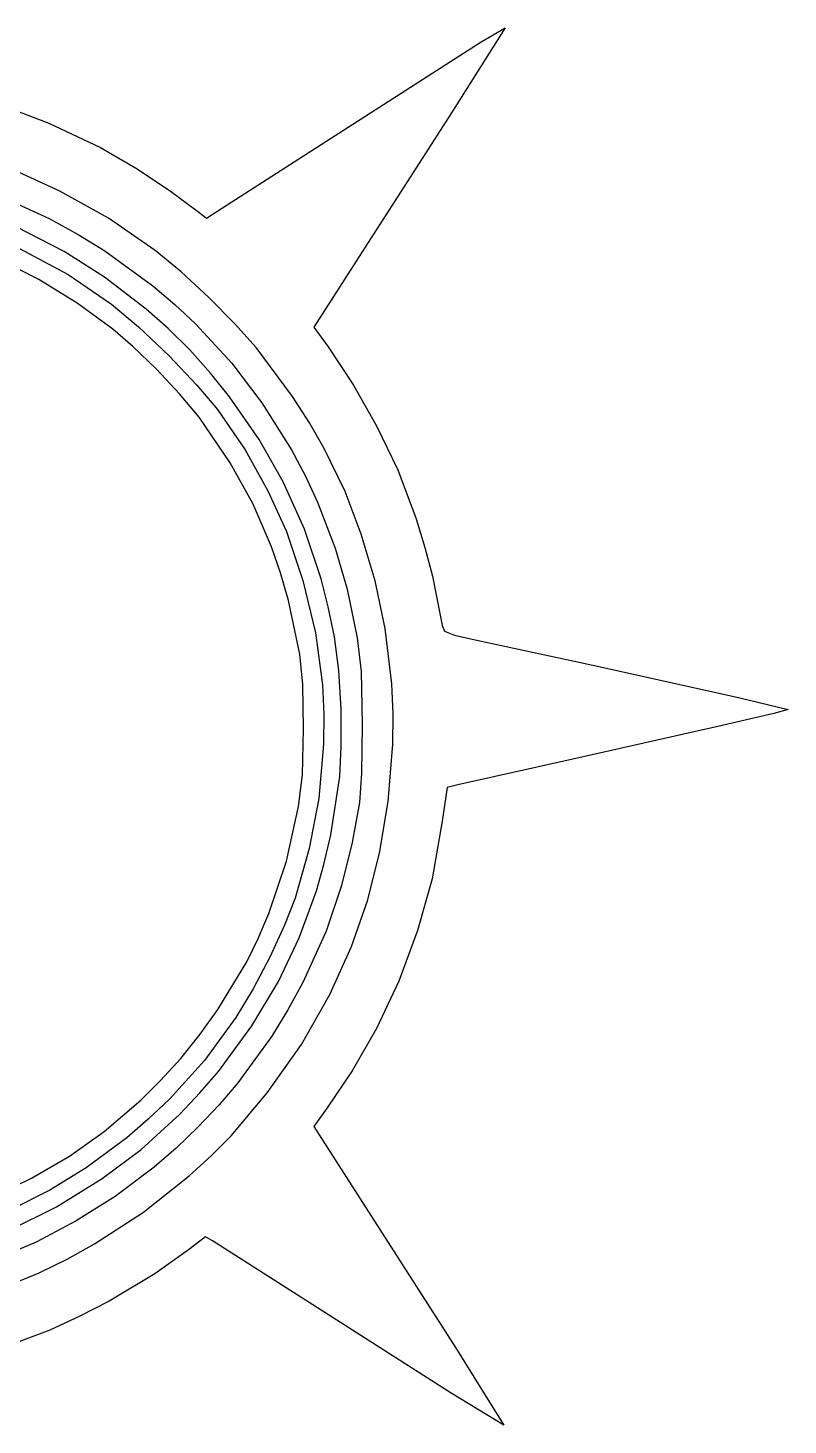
# Model space of a CAD drawing. Extents: x 321 to 564, y 119 to 361.
# Drawn here: x 471.6 to 564.3, y 153 to 323.5 of the extents above; entities that cross this region are included whole.
import ezdxf

# ---------------------------------------------------------------- set-up
doc = ezdxf.new("R2010")
doc.units = 0

msp = doc.modelspace()

# ---------------------------------------------------------------- linework, layer by layer
at = {"layer": 'Calque 1'}
for p, q in [((529.80098, 323.51367), (522.96639, 312.69837)), ((526.86891, 321.81059), (529.80098, 323.51367)), ((510.64161, 311.42269), (526.86891, 321.81059)), ((467.64682, 314.38018), (474.13872, 311.90423)), ((522.96639, 312.69837), (511.26739, 294.47827)), ((474.13872, 311.90423), (480.41027, 308.91048)), ((495.31101, 301.56009), (510.64161, 311.42269)), ((480.41027, 308.91048), (484.89858, 306.3136)), ((475.45654, 303.60042), (469.89572, 306.16457)), ((484.89858, 306.3136), (488.94577, 303.60706)), ((481.40966, 300.28013), (475.45654, 303.60042)), ((488.94577, 303.60706), (492.2683, 301.16098)), ((467.42509, 303.31647), (474.1546, 300.25157)), ((474.1546, 300.25157), (477.691891, 298.317524)), ((487.07399, 296.34813), (481.40966, 300.28013)), ((492.2683, 301.16098), (493.34187, 300.29363)), ((493.34187, 300.29363), (495.31101, 301.56009)), ((475.98112, 296.24873), (470.14968, 299.23952)), ((477.691891, 298.317524), (480.96534, 296.32188)), ((472.90926, 292.81611), (467.80795, 295.37898)), ((470.55721, 296.60284), (476.4629, 293.44109)), ((480.9225, 293.08497), (475.98112, 296.24873)), ((480.96534, 296.32188), (486.82397, 292.05258)), ((490.255448, 293.736729), (487.07399, 296.34813)), ((476.4629, 293.44109), (481.75457, 289.79426)), ((493.65931, 290.63236), (490.255448, 293.736729)), ((511.26739, 294.47827), (506.46919, 286.98486)), ((477.57801, 289.93833), (472.90926, 292.81611)), ((486.01136, 289.20279), (480.9225, 293.08497)), ((486.82397, 292.05258), (489.497479, 289.763254)), ((481.94364, 286.77035), (477.57801, 289.93833)), ((496.814625, 287.414764), (493.65931, 290.63236)), ((481.75457, 289.79426), (485.078629, 287.055714)), ((488.671135, 286.82634), (486.01136, 289.20279)), ((489.497479, 289.763254), (492.03115, 287.39034)), ((484.36462, 284.656481), (481.94364, 286.77035)), ((485.078629, 287.055714), (488.81518, 283.50902)), ((491.32914, 284.21265), (488.671135, 286.82634)), ((492.03115, 287.39034), (496.43144, 282.59553)), ((499.3985, 284.53112), (496.814625, 287.414764)), ((506.46919, 286.98486), (508.18953, 284.59805)), ((487.226, 281.90527), (484.36462, 284.656481)), ((488.81518, 283.50902), (492.177, 279.93592)), ((493.849696, 281.381625), (491.32914, 284.21265)), ((503.85116, 278.54968), (499.3985, 284.53112)), ((508.18953, 284.59805), (511.29615, 279.93166)), ((490.074069, 278.848001), (487.226, 281.90527)), ((496.17901, 278.48265), (493.849696, 281.381625)), ((496.43144, 282.59553), (500.12459, 277.75194)), ((492.177, 279.93592), (494.68412, 276.9693)), ((511.29615, 279.93166), (514.1522, 274.87395)), ((492.46304, 275.99828), (490.074069, 278.848001)), ((499.78331, 273.30635), (496.17901, 278.48265)), ((505.922606, 275.308432), (503.85116, 278.54968)), ((494.68412, 276.9693), (498.0602, 272.00916)), ((500.12459, 277.75194), (503.71374, 272.01565)), ((496.25523, 270.44708), (492.46304, 275.99828)), ((507.7072, 272.19968), (505.922606, 275.308432)), ((514.1522, 274.87395), (516.68669, 269.56954)), ((502.70777, 268.11966), (499.78331, 273.30635)), ((498.0602, 272.00916), (500.83959, 267.00327)), ((503.71374, 272.01565), (505.418323, 268.794748)), ((510.26093, 266.93633), (507.7072, 272.19968)), ((499.03652, 265.4), (496.25523, 270.44708)), ((516.68669, 269.56954), (518.93241, 263.59535)), ((505.31596, 262.36148), (502.70777, 268.11966)), ((505.418323, 268.794748), (506.90155, 265.6218)), ((500.83959, 267.00327), (503.10173, 262.04153)), ((512.2387, 261.7433), (510.26093, 266.93633)), ((501.27079, 260.17631), (499.03652, 265.4)), ((506.90155, 265.6218), (509.05574, 260.01331)), ((518.93241, 263.59535), (520.003589, 260.117225)), ((503.10173, 262.04153), (505.11105, 256.08841)), ((507.35172, 256.30338), (505.31596, 262.36148)), ((513.92499, 256.05476), (512.2387, 261.7433)), ((502.37117, 257.006148), (501.27079, 260.17631)), ((509.05574, 260.01331), (510.51925, 255.03008)), ((520.003589, 260.117225), (520.92056, 256.59665)), ((503.35533, 253.63341), (502.37117, 257.006148)), ((505.11105, 256.08841), (506.66973, 249.68869)), ((508.21175, 252.875684), (507.35172, 256.30338)), ((515.13128, 250.21306), (513.92499, 256.05476)), ((520.92056, 256.59665), (521.90666, 251.6616)), ((510.51925, 255.03008), (511.74526, 249.07695)), ((504.73674, 247.08314), (503.35533, 253.63341)), ((508.95826, 249.20924), (508.21175, 252.875684)), ((521.90666, 251.6616), (522.120362, 250.573686)), ((506.66973, 249.68869), (507.49224, 243.33869)), ((509.504745, 245.097964), (508.95826, 249.20924)), ((511.74526, 249.07695), (512.233931, 244.98161)), ((515.95499, 243.46619), (515.13128, 250.21306)), ((522.120362, 250.573686), (522.38289, 249.90188)), ((522.38289, 249.90188), (523.603228, 249.429181)), ((523.603228, 249.429181), (526.11976, 248.81996)), ((526.11976, 248.81996), (541.06876, 245.60854)), ((505.111385, 243.395831), (504.73674, 247.08314)), ((541.06876, 245.60854), (558.39896, 241.76868)), ((509.77274, 240.34462), (509.504745, 245.097964)), ((512.233931, 244.98161), (512.34884, 238.49365)), ((505.20424, 237.96445), (505.111385, 243.395831)), ((507.49224, 243.33869), (507.671056, 239.764946)), ((516.120038, 239.802652), (515.95499, 243.46619)), ((558.39896, 241.76868), (564.29846, 240.35524)), ((507.671056, 239.764946), (507.64513, 236.11237)), ((509.796736, 235.812994), (509.77274, 240.34462)), ((516.07912, 236.11783), (516.120038, 239.802652)), ((562.57867, 239.85049), (555.75312, 238.24663)), ((564.29846, 240.35524), (562.57867, 239.85049)), ((505.083035, 232.376114), (505.20424, 237.96445)), ((512.34884, 238.49365), (512.267719, 232.548636)), ((555.75312, 238.24663), (538.02602, 234.27854)), ((507.64513, 236.11237), (507.07429, 229.47179)), ((509.60426, 232.14254), (509.796736, 235.812994)), ((515.51843, 229.12371), (516.07912, 236.11783)), ((538.02602, 234.27854), (524.01412, 231.15447)), ((504.591, 228.48361), (505.083035, 232.376114)), ((508.50862, 225.05979), (509.60426, 232.14254)), ((512.267719, 232.548636), (512.00233, 228.96865)), ((522.70219, 230.82083), (522.1196, 226.71979)), ((524.01412, 231.15447), (522.70219, 230.82083)), ((503.09811, 221.83294), (504.591, 228.48361)), ((507.07429, 229.47179), (505.88936, 223.38637)), ((512.00233, 228.96865), (511.14416, 224.11926)), ((514.45271, 222.79531), (515.51843, 229.12371)), ((522.1196, 226.71979), (520.86975, 219.68597)), ((505.88936, 223.38637), (504.15808, 217.32695)), ((507.6802, 221.437067), (508.50862, 225.05979)), ((511.14416, 224.11926), (509.83279, 218.86307)), ((500.97414, 215.43879), (503.09811, 221.83294)), ((512.9798, 216.99721), (514.45271, 222.79531)), ((506.78149, 218.21612), (507.6802, 221.437067)), ((509.83279, 218.86307), (507.93907, 213.27497)), ((520.86975, 219.68597), (519.09956, 213.36303)), ((504.15808, 217.32695), (502.873912, 214.025306)), ((504.65544, 212.47131), (506.78149, 218.21612)), ((511.05372, 211.4139), (512.9798, 216.99721)), ((499.67233, 212.410934), (500.97414, 215.43879)), ((502.873912, 214.025306), (501.13067, 210.17428)), ((507.93907, 213.27497), (505.1079, 207.02178)), ((519.09956, 213.36303), (516.82637, 207.17965)), ((498.27221, 209.53904), (499.67233, 212.410934)), ((502.13824, 207.14415), (504.65544, 212.47131)), ((501.13067, 210.17428), (499.043846, 206.248153)), ((508.39422, 205.553), (511.05372, 211.4139)), ((494.75451, 203.71821), (498.27221, 209.53904)), ((498.88857, 201.71654), (502.13824, 207.14415)), ((505.1079, 207.02178), (503.26989, 203.672441)), ((516.82637, 207.17965), (514.09595, 201.41603)), ((499.043846, 206.248153), (496.9336, 202.76595)), ((504.93176, 199.46758), (508.39422, 205.553)), ((492.5769, 200.702149), (494.75451, 203.71821)), ((503.26989, 203.672441), (501.30774, 200.46885)), ((496.9336, 202.76595), (493.10106, 197.48311)), ((494.83878, 196.16029), (498.88857, 201.71654)), ((514.09595, 201.41603), (511.13629, 196.24468)), ((490.21668, 197.74779), (492.5769, 200.702149)), ((501.30774, 200.46885), (497.18027, 194.76204)), ((500.74778, 193.5443), (504.93176, 199.46758)), ((487.756281, 195.048969), (490.21668, 197.74779)), ((493.10106, 197.48311), (488.8446, 192.78631)), ((492.562406, 193.538862), (494.83878, 196.16029)), ((511.13629, 196.24468), (508.08705, 191.73648)), ((485.33783, 192.64729), (487.756281, 195.048969)), ((497.18027, 194.76204), (494.906186, 192.109531)), ((488.8446, 192.78631), (486.257287, 190.33816)), ((490.09461, 190.95171), (492.562406, 193.538862)), ((496.35372, 188.3231), (500.74778, 193.5443)), ((480.85429, 188.839), (485.33783, 192.64729)), ((494.906186, 192.109531), (492.35524, 189.39316)), ((508.08705, 191.73648), (506.43732, 189.4292)), ((486.257287, 190.33816), (483.61875, 188.0752)), ((485.37383, 186.6384), (490.09461, 190.95171)), ((492.35524, 189.39316), (489.637185, 186.815734)), ((506.43732, 189.4292), (512.09321, 180.62393)), ((476.64267, 185.8467), (480.85429, 188.839)), ((483.61875, 188.0752), (478.66089, 184.4118)), ((493.967838, 185.921187), (496.35372, 188.3231)), ((472.01246, 183.1222), (476.64267, 185.8467)), ((480.61133, 183.089), (485.37383, 186.6384)), ((489.637185, 186.815734), (486.96131, 184.49723)), ((491.24576, 183.4331), (493.967838, 185.921187)), ((478.66089, 184.4118), (474.23305, 181.6648)), ((486.96131, 184.49723), (482.19881, 180.89353)), ((467.27464, 180.8224), (472.01246, 183.1222)), ((475.04865, 179.6638), (480.61133, 183.089)), ((485.65382, 179.0019), (491.24576, 183.4331)), ((474.23305, 181.6648), (469.38522, 179.2353)), ((482.19881, 180.89353), (477.47512, 177.92603)), ((469.4924, 176.8782), (475.04865, 179.6638)), ((512.09321, 180.62393), (523.73541, 162.46313)), ((477.47512, 177.92603), (472.58033, 175.34533)), ((479.69762, 175.1235), (485.65382, 179.0019)), ((493.24596, 175.99443), (491.16204, 174.41553)), ((494.07245, 175.50923), (493.24596, 175.99443)), ((472.58033, 175.34533), (467.38214, 173.13893)), ((476.339326, 173.2578), (479.69762, 175.1235)), ((491.16204, 174.41553), (487.03405, 171.46403)), ((505.87915, 167.97023), (494.07245, 175.50923)), ((472.93535, 171.5763), (476.339326, 173.2578)), ((469.264774, 170.07125), (472.93535, 171.5763)), ((487.03405, 171.46403), (481.4778, 168.13453)), ((481.4778, 168.13453), (477.909221, 166.288755)), ((523.19545, 156.91683), (505.87915, 167.97023)), ((477.909221, 166.288755), (474.26145, 164.59913)), ((474.26145, 164.59913), (467.14006, 161.91173)), ((523.73541, 162.46313), (529.62661, 153.01233)), ((529.62661, 153.01233), (523.19545, 156.91683))]:
    msp.add_line(p, q, dxfattribs=at)

doc.saveas('drawing.dxf')
